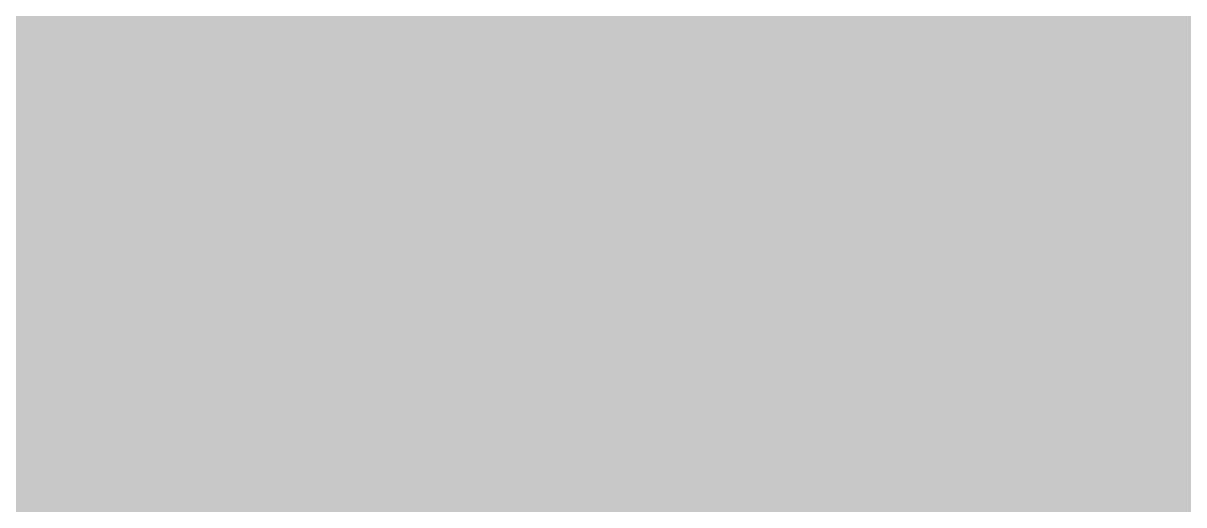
# Model space of a CAD drawing. Header units: millimetres. Extents: x -0.5 to 77.7, y -66.2 to -6.
# Drawn here: x 51.44 to 52.207, y -21.136 to -20.818 of the extents above; entities that cross this region are included whole.
import ezdxf

# ---------------------------------------------------------------- set-up
doc = ezdxf.new("R2010")
doc.units = ezdxf.units.MM
doc.header["$MEASUREMENT"] = 0
for name, color, linetype, true_color in [('Inner1', 7, 'Continuous', 0x999966), ('Inner2', 7, 'Continuous', 0x008000), ('Top-Silkscreen-Layer', 7, 'Continuous', 0xffcc00)]:
    doc.layers.add(name, color=color, linetype=linetype, true_color=true_color)

msp = doc.modelspace()

# ---------------------------------------------------------------- hatches: boundary and pattern name
at = {"layer": 'Inner1'}
msp.add_hatch(color=256, dxfattribs=at).paths.add_polyline_path([(77.23901, -6.45415), (77.23901, -65.68199), (-0.02286, -65.68199), (-0.02286, -6.45415)])

# ---------------------------------------------------------------- linework, layer by layer
at = {"layer": 'Inner2', "const_width": 0.4}
msp.add_lwpolyline([(54.86411, -24.38405), (51.0541, -20.57404)], dxfattribs=at)
at = {"layer": 'Top-Silkscreen-Layer', "const_width": 0.254}
for points in [[(51.39925, -21.28469), (51.40332, -21.35428), (51.41895, -21.36487), (51.43352, -21.34885)], [(51.30279, -21.06741), (51.31294, -21.11707), (51.33783, -21.08447)], [(51.40279, -21.18209), (51.4131, -21.23176), (51.43524, -21.20061)], [(51.29479, -21.17715), (51.28562, -21.23181), (51.29336, -21.24896), (51.31096, -21.24896), (51.34131, -21.23434), (51.35406, -21.21971), (51.35087, -21.20423)]]:
    msp.add_lwpolyline(points, close=True, dxfattribs=at)

doc.saveas('drawing.dxf')
